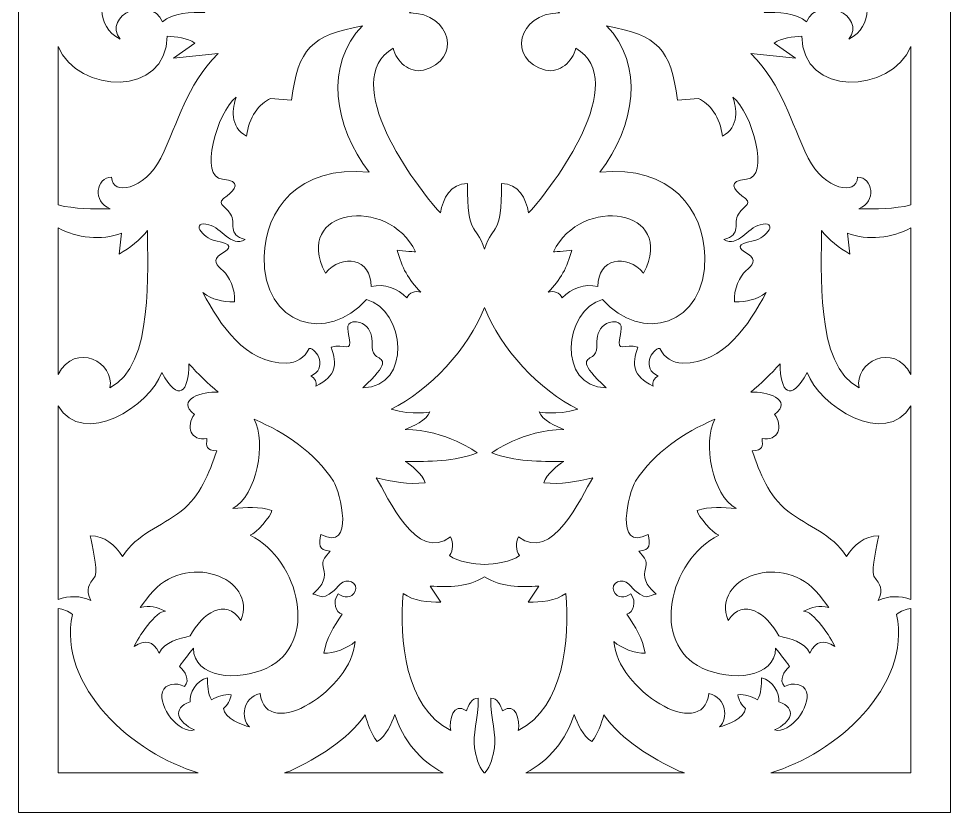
# Model space of a CAD drawing. Header units: millimetres. Extents: x -93.1 to -63.1, y -75.5 to -5.5.
# Drawn here: x -93.09 to -63.09, y -75.47 to -49.91 of the extents above; entities that cross this region are included whole.
import ezdxf

# ---------------------------------------------------------------- set-up
doc = ezdxf.new("R2010")
doc.units = ezdxf.units.MM
doc.header["$MEASUREMENT"] = 0
doc.layers.add('Layer 1', color=7, linetype='Continuous')

msp = doc.modelspace()

# ---------------------------------------------------------------- linework, layer by layer
at = {"layer": 'Layer 1', "color": 250, "lineweight": 9}
for points, knots in [([(-93.086, -5.4658), (-93.086, -5.4658), (-63.0861, -5.4658), (-63.0861, -5.4658), (-63.0861, -5.4658), (-63.0861, -5.4658), (-63.0861, -75.4658), (-63.0861, -75.4658), (-63.0861, -75.4658), (-63.0861, -75.4658), (-93.086, -75.4658), (-93.086, -75.4658), (-93.086, -75.4658), (-93.086, -75.4658), (-93.086, -5.4658), (-93.086, -5.4658)], [0, 0, 0, 0, 0.2, 0.2, 0.2, 0.2, 0.4, 0.4, 0.4, 0.4, 0.6, 0.6, 0.6, 0.6, 1, 1, 1, 1]), ([(-78.086, -45.8368), (-78.4311, -47.2157), (-79.1081, -48.6823), (-80.5019, -49.7183), (-80.5019, -49.7183), (-79.1444, -49.734), (-78.8156, -51.2423), (-80.0495, -51.5612), (-80.0495, -51.5612), (-80.4995, -51.6775), (-80.9281, -51.2818), (-81.0249, -50.856), (-81.0249, -50.856), (-82.8251, -51.9078), (-80.3049, -55.2987), (-79.5068, -56.1631), (-79.5068, -56.1631), (-79.4166, -55.6848), (-79.1895, -55.2168), (-78.6352, -55.2168), (-78.6352, -55.2168), (-78.6352, -56.9854), (-78.388, -56.4354), (-78.086, -57.3277), (-78.086, -57.3277), (-77.7841, -56.4354), (-77.5369, -56.9854), (-77.5369, -55.2168), (-77.5369, -55.2168), (-76.9826, -55.2168), (-76.7555, -55.6848), (-76.6653, -56.1631), (-76.6653, -56.1631), (-75.8672, -55.2987), (-73.347, -51.9078), (-75.1472, -50.856), (-75.1472, -50.856), (-75.244, -51.2818), (-75.6726, -51.6775), (-76.1226, -51.5612), (-76.1226, -51.5612), (-77.3565, -51.2423), (-77.0277, -49.734), (-75.6702, -49.7183), (-75.6702, -49.7183), (-77.064, -48.6823), (-77.741, -47.2157), (-78.086, -45.8368)], [0, 0, 0, 0, 0.0769231, 0.0769231, 0.0769231, 0.0769231, 0.1538462, 0.1538462, 0.1538462, 0.1538462, 0.2307692, 0.2307692, 0.2307692, 0.2307692, 0.3076923, 0.3076923, 0.3076923, 0.3076923, 0.3846154, 0.3846154, 0.3846154, 0.3846154, 0.4615385, 0.4615385, 0.4615385, 0.4615385, 0.5384615, 0.5384615, 0.5384615, 0.5384615, 0.6153846, 0.6153846, 0.6153846, 0.6153846, 0.6923077, 0.6923077, 0.6923077, 0.6923077, 0.7692308, 0.7692308, 0.7692308, 0.7692308, 0.8461538, 0.8461538, 0.8461538, 0.8461538, 1, 1, 1, 1]), ([(-88.4539, -50.0062), (-88.1402, -49.712), (-87.5059, -49.7064), (-87.0948, -49.7063), (-87.0948, -49.7063), (-87.0948, -49.7063), (-87.9133, -49.1922), (-87.9133, -49.1922), (-87.9133, -49.1922), (-87.1488, -48.9458), (-86.3146, -48.969), (-85.5268, -49.0619), (-85.5268, -49.0619), (-86.6037, -47.9626), (-88.912, -47.0123), (-90.0194, -48.5469), (-90.0194, -48.5469), (-90.4969, -49.2088), (-90.6396, -50.1291), (-89.8155, -50.5705), (-89.8155, -50.5705), (-90.4052, -49.8016), (-88.8472, -49.1153), (-88.4539, -50.0062)], [0, 0, 0, 0, 0.1428571, 0.1428571, 0.1428571, 0.1428571, 0.2857143, 0.2857143, 0.2857143, 0.2857143, 0.4285714, 0.4285714, 0.4285714, 0.4285714, 0.5714286, 0.5714286, 0.5714286, 0.5714286, 0.7142857, 0.7142857, 0.7142857, 0.7142857, 1, 1, 1, 1]), ([(-67.7181, -50.0062), (-68.0319, -49.712), (-68.6662, -49.7064), (-69.0773, -49.7063), (-69.0773, -49.7063), (-69.0773, -49.7063), (-68.2587, -49.1922), (-68.2587, -49.1922), (-68.2587, -49.1922), (-69.0233, -48.9458), (-69.8575, -48.969), (-70.6453, -49.0619), (-70.6453, -49.0619), (-69.5684, -47.9626), (-67.2601, -47.0123), (-66.1527, -48.5469), (-66.1527, -48.5469), (-65.6751, -49.2088), (-65.5325, -50.1291), (-66.3566, -50.5705), (-66.3566, -50.5705), (-65.7669, -49.8016), (-67.3249, -49.1153), (-67.7181, -50.0062)], [0, 0, 0, 0, 0.1428571, 0.1428571, 0.1428571, 0.1428571, 0.2857143, 0.2857143, 0.2857143, 0.2857143, 0.4285714, 0.4285714, 0.4285714, 0.4285714, 0.5714286, 0.5714286, 0.5714286, 0.5714286, 0.7142857, 0.7142857, 0.7142857, 0.7142857, 1, 1, 1, 1]), ([(-86.0807, -52.4356), (-86.6998, -52.9214), (-87.3034, -55.0361), (-86.5217, -55.0799), (-86.5217, -55.0799), (-85.8934, -55.1151), (-86.1175, -55.4285), (-86.3756, -55.6083), (-86.3756, -55.6083), (-86.7662, -55.8805), (-86.4689, -55.8831), (-86.2638, -56.201), (-86.2638, -56.201), (-86.0738, -56.4947), (-86.3865, -56.8569), (-85.7916, -57.0236), (-85.7916, -57.0236), (-86.271, -57.269), (-86.5446, -56.6487), (-86.9581, -56.5419), (-86.9581, -56.5419), (-87.5616, -56.386), (-87.1992, -56.9726), (-86.739, -57.064), (-86.739, -57.064), (-86.1821, -57.1747), (-86.2222, -57.286), (-86.5722, -57.4894), (-86.5722, -57.4894), (-86.8811, -57.6688), (-86.6942, -57.855), (-86.4993, -58.0314), (-86.4993, -58.0314), (-86.3185, -58.1951), (-86.0955, -58.6212), (-86.1392, -59.0235), (-86.1392, -59.0235), (-86.5398, -59.0235), (-86.8325, -58.9689), (-87.1531, -58.728), (-87.1531, -58.728), (-86.6002, -59.7655), (-85.7821, -61.0198), (-84.4731, -61.0008), (-84.4731, -61.0008), (-84.1253, -60.9957), (-83.8872, -60.8306), (-83.7288, -60.5248), (-83.7288, -60.5248), (-83.4747, -60.5248), (-83.1256, -61.1919), (-83.6812, -61.4167), (-83.6812, -61.4167), (-83.5343, -61.4831), (-83.4824, -61.6106), (-83.5174, -61.7461), (-83.5174, -61.7461), (-82.8497, -61.3979), (-82.8209, -61.0471), (-83.0262, -60.4891), (-83.0262, -60.4891), (-82.6104, -60.3483), (-82.333, -60.6835), (-82.4427, -60.1798), (-82.4427, -60.1798), (-82.5, -59.9171), (-82.5687, -59.628), (-82.2068, -59.6739), (-82.2068, -59.6739), (-81.9161, -59.7109), (-81.7809, -59.8954), (-81.7262, -60.1281), (-81.7262, -60.1281), (-81.6786, -60.331), (-81.7579, -60.6722), (-81.5603, -60.7854), (-81.5603, -60.7854), (-81.3346, -60.9146), (-81.1379, -60.9813), (-82.0025, -61.7923), (-82.0025, -61.7923), (-80.4087, -61.7727), (-80.6387, -59.2862), (-81.89, -58.9528), (-81.89, -58.9528), (-83.1167, -60.3749), (-85.2265, -59.813), (-85.1802, -57.5609), (-85.1802, -57.5609), (-85.1499, -56.0911), (-84.0923, -54.6047), (-81.8033, -54.8525), (-81.8033, -54.8525), (-82.9479, -53.3738), (-83.2336, -51.3711), (-82.012, -50.1356), (-82.012, -50.1356), (-83.6811, -50.4604), (-84.0749, -50.8523), (-84.299, -52.5317), (-84.299, -52.5317), (-84.299, -52.5317), (-84.9713, -52.4779), (-84.9713, -52.4779), (-84.9713, -52.4779), (-85.3317, -52.6261), (-85.6857, -53.0969), (-85.7451, -53.6867), (-85.7451, -53.6867), (-86.3089, -53.4152), (-86.1946, -52.7474), (-86.0807, -52.4356)], [0, 0, 0, 0, 0.0344828, 0.0344828, 0.0344828, 0.0344828, 0.0689655, 0.0689655, 0.0689655, 0.0689655, 0.1034483, 0.1034483, 0.1034483, 0.1034483, 0.137931, 0.137931, 0.137931, 0.137931, 0.1724138, 0.1724138, 0.1724138, 0.1724138, 0.2068966, 0.2068966, 0.2068966, 0.2068966, 0.2413793, 0.2413793, 0.2413793, 0.2413793, 0.2758621, 0.2758621, 0.2758621, 0.2758621, 0.3103448, 0.3103448, 0.3103448, 0.3103448, 0.3448276, 0.3448276, 0.3448276, 0.3448276, 0.3793103, 0.3793103, 0.3793103, 0.3793103, 0.4137931, 0.4137931, 0.4137931, 0.4137931, 0.4482759, 0.4482759, 0.4482759, 0.4482759, 0.4827586, 0.4827586, 0.4827586, 0.4827586, 0.5172414, 0.5172414, 0.5172414, 0.5172414, 0.5517241, 0.5517241, 0.5517241, 0.5517241, 0.5862069, 0.5862069, 0.5862069, 0.5862069, 0.6206897, 0.6206897, 0.6206897, 0.6206897, 0.6551724, 0.6551724, 0.6551724, 0.6551724, 0.6896552, 0.6896552, 0.6896552, 0.6896552, 0.7241379, 0.7241379, 0.7241379, 0.7241379, 0.7586207, 0.7586207, 0.7586207, 0.7586207, 0.7931034, 0.7931034, 0.7931034, 0.7931034, 0.8275862, 0.8275862, 0.8275862, 0.8275862, 0.862069, 0.862069, 0.862069, 0.862069, 0.8965517, 0.8965517, 0.8965517, 0.8965517, 0.9310345, 0.9310345, 0.9310345, 0.9310345, 1, 1, 1, 1]), ([(-70.0914, -52.4356), (-69.4723, -52.9214), (-68.8687, -55.0361), (-69.6504, -55.0799), (-69.6504, -55.0799), (-70.2787, -55.1151), (-70.0546, -55.4285), (-69.7965, -55.6083), (-69.7965, -55.6083), (-69.4059, -55.8805), (-69.7032, -55.8831), (-69.9083, -56.201), (-69.9083, -56.201), (-70.0983, -56.4947), (-69.7856, -56.8569), (-70.3805, -57.0236), (-70.3805, -57.0236), (-69.9011, -57.269), (-69.6275, -56.6487), (-69.214, -56.5419), (-69.214, -56.5419), (-68.6105, -56.386), (-68.9729, -56.9726), (-69.4331, -57.064), (-69.4331, -57.064), (-69.99, -57.1747), (-69.9499, -57.286), (-69.5999, -57.4894), (-69.5999, -57.4894), (-69.291, -57.6688), (-69.4779, -57.855), (-69.6728, -58.0314), (-69.6728, -58.0314), (-69.8536, -58.1951), (-70.0766, -58.6212), (-70.0329, -59.0235), (-70.0329, -59.0235), (-69.6323, -59.0235), (-69.3396, -58.9689), (-69.0189, -58.728), (-69.0189, -58.728), (-69.5719, -59.7655), (-70.39, -61.0198), (-71.699, -61.0008), (-71.699, -61.0008), (-72.0468, -60.9957), (-72.2849, -60.8306), (-72.4433, -60.5248), (-72.4433, -60.5248), (-72.6974, -60.5248), (-73.0465, -61.1919), (-72.4909, -61.4167), (-72.4909, -61.4167), (-72.6378, -61.4831), (-72.6897, -61.6106), (-72.6547, -61.7461), (-72.6547, -61.7461), (-73.3224, -61.3979), (-73.3512, -61.0471), (-73.1459, -60.4891), (-73.1459, -60.4891), (-73.5617, -60.3483), (-73.8391, -60.6835), (-73.7294, -60.1798), (-73.7294, -60.1798), (-73.6721, -59.9171), (-73.6034, -59.628), (-73.9653, -59.6739), (-73.9653, -59.6739), (-74.256, -59.7109), (-74.3912, -59.8954), (-74.4459, -60.1281), (-74.4459, -60.1281), (-74.4935, -60.331), (-74.4142, -60.6722), (-74.6118, -60.7854), (-74.6118, -60.7854), (-74.8375, -60.9146), (-75.0342, -60.9813), (-74.1696, -61.7923), (-74.1696, -61.7923), (-75.7634, -61.7727), (-75.5334, -59.2862), (-74.2821, -58.9528), (-74.2821, -58.9528), (-73.0554, -60.3749), (-70.9456, -59.813), (-70.9919, -57.5609), (-70.9919, -57.5609), (-71.0222, -56.0911), (-72.0798, -54.6047), (-74.3688, -54.8525), (-74.3688, -54.8525), (-73.2242, -53.3738), (-72.9385, -51.3711), (-74.1601, -50.1356), (-74.1601, -50.1356), (-72.491, -50.4604), (-72.0972, -50.8523), (-71.8731, -52.5317), (-71.8731, -52.5317), (-71.8731, -52.5317), (-71.2008, -52.4779), (-71.2008, -52.4779), (-71.2008, -52.4779), (-70.8404, -52.6261), (-70.4864, -53.0969), (-70.427, -53.6867), (-70.427, -53.6867), (-69.8632, -53.4152), (-69.9775, -52.7474), (-70.0914, -52.4356)], [0, 0, 0, 0, 0.0344828, 0.0344828, 0.0344828, 0.0344828, 0.0689655, 0.0689655, 0.0689655, 0.0689655, 0.1034483, 0.1034483, 0.1034483, 0.1034483, 0.137931, 0.137931, 0.137931, 0.137931, 0.1724138, 0.1724138, 0.1724138, 0.1724138, 0.2068966, 0.2068966, 0.2068966, 0.2068966, 0.2413793, 0.2413793, 0.2413793, 0.2413793, 0.2758621, 0.2758621, 0.2758621, 0.2758621, 0.3103448, 0.3103448, 0.3103448, 0.3103448, 0.3448276, 0.3448276, 0.3448276, 0.3448276, 0.3793103, 0.3793103, 0.3793103, 0.3793103, 0.4137931, 0.4137931, 0.4137931, 0.4137931, 0.4482759, 0.4482759, 0.4482759, 0.4482759, 0.4827586, 0.4827586, 0.4827586, 0.4827586, 0.5172414, 0.5172414, 0.5172414, 0.5172414, 0.5517241, 0.5517241, 0.5517241, 0.5517241, 0.5862069, 0.5862069, 0.5862069, 0.5862069, 0.6206897, 0.6206897, 0.6206897, 0.6206897, 0.6551724, 0.6551724, 0.6551724, 0.6551724, 0.6896552, 0.6896552, 0.6896552, 0.6896552, 0.7241379, 0.7241379, 0.7241379, 0.7241379, 0.7586207, 0.7586207, 0.7586207, 0.7586207, 0.7931034, 0.7931034, 0.7931034, 0.7931034, 0.8275862, 0.8275862, 0.8275862, 0.8275862, 0.862069, 0.862069, 0.862069, 0.862069, 0.8965517, 0.8965517, 0.8965517, 0.8965517, 0.9310345, 0.9310345, 0.9310345, 0.9310345, 1, 1, 1, 1]), ([(-86.6667, -51.033), (-86.6667, -51.033), (-88.1048, -51.1763), (-88.1048, -51.1763), (-88.1048, -51.1763), (-88.1048, -51.1763), (-87.4165, -50.6931), (-87.4165, -50.6931), (-87.4165, -50.6931), (-87.6405, -50.5248), (-88.0316, -50.4931), (-88.3045, -50.4669), (-88.3045, -50.4669), (-88.3032, -52.4229), (-91.1731, -52.352), (-91.8148, -50.7997), (-91.8148, -50.7997), (-91.8148, -50.7997), (-91.8148, -55.9074), (-91.8148, -55.9074), (-91.8148, -55.9074), (-91.2676, -56.0389), (-90.6985, -56.032), (-90.1393, -56.032), (-90.1393, -56.032), (-90.7151, -55.8), (-90.5958, -55.0144), (-90.0919, -55.0144), (-90.0919, -55.0144), (-90.0919, -55.6211), (-89.0189, -55.4265), (-88.5126, -54.4002), (-88.5126, -54.4002), (-87.906, -53.1707), (-87.7253, -52.125), (-86.6667, -51.033)], [0, 0, 0, 0, 0.1, 0.1, 0.1, 0.1, 0.2, 0.2, 0.2, 0.2, 0.3, 0.3, 0.3, 0.3, 0.4, 0.4, 0.4, 0.4, 0.5, 0.5, 0.5, 0.5, 0.6, 0.6, 0.6, 0.6, 0.7, 0.7, 0.7, 0.7, 0.8, 0.8, 0.8, 0.8, 1, 1, 1, 1]), ([(-69.5054, -51.033), (-69.5054, -51.033), (-68.0673, -51.1763), (-68.0673, -51.1763), (-68.0673, -51.1763), (-68.0673, -51.1763), (-68.7555, -50.6931), (-68.7555, -50.6931), (-68.7555, -50.6931), (-68.5316, -50.5248), (-68.1405, -50.4931), (-67.8676, -50.4669), (-67.8676, -50.4669), (-67.8689, -52.4229), (-64.999, -52.352), (-64.3573, -50.7997), (-64.3573, -50.7997), (-64.3573, -50.7997), (-64.3573, -55.9074), (-64.3573, -55.9074), (-64.3573, -55.9074), (-64.9045, -56.0389), (-65.4736, -56.032), (-66.0327, -56.032), (-66.0327, -56.032), (-65.457, -55.8), (-65.5763, -55.0144), (-66.0801, -55.0144), (-66.0801, -55.0144), (-66.0801, -55.6211), (-67.1532, -55.4265), (-67.6595, -54.4002), (-67.6595, -54.4002), (-68.2661, -53.1707), (-68.4468, -52.125), (-69.5054, -51.033)], [0, 0, 0, 0, 0.1, 0.1, 0.1, 0.1, 0.2, 0.2, 0.2, 0.2, 0.3, 0.3, 0.3, 0.3, 0.4, 0.4, 0.4, 0.4, 0.5, 0.5, 0.5, 0.5, 0.6, 0.6, 0.6, 0.6, 0.7, 0.7, 0.7, 0.7, 0.8, 0.8, 0.8, 0.8, 1, 1, 1, 1]), ([(-81.7326, -58.5358), (-81.296, -58.427), (-80.8975, -58.5865), (-80.5841, -58.9018), (-80.5841, -58.9018), (-80.5208, -58.724), (-80.3071, -58.6601), (-80.1399, -58.7142), (-80.1399, -58.7142), (-80.5361, -58.3158), (-80.7537, -57.9101), (-80.8945, -57.3679), (-80.8945, -57.3679), (-80.8933, -57.3575), (-80.37, -57.4235), (-80.3048, -57.4139), (-80.3048, -57.4139), (-81.2028, -55.5715), (-84.2831, -56.0207), (-83.2082, -58.0985), (-83.2082, -58.0985), (-82.6613, -57.4699), (-81.7314, -57.6172), (-81.7326, -58.5358)], [0, 0, 0, 0, 0.1428571, 0.1428571, 0.1428571, 0.1428571, 0.2857143, 0.2857143, 0.2857143, 0.2857143, 0.4285714, 0.4285714, 0.4285714, 0.4285714, 0.5714286, 0.5714286, 0.5714286, 0.5714286, 0.7142857, 0.7142857, 0.7142857, 0.7142857, 1, 1, 1, 1]), ([(-74.4395, -58.5358), (-74.8761, -58.427), (-75.2746, -58.5865), (-75.588, -58.9018), (-75.588, -58.9018), (-75.6513, -58.724), (-75.865, -58.6601), (-76.0322, -58.7142), (-76.0322, -58.7142), (-75.636, -58.3158), (-75.4184, -57.9101), (-75.2776, -57.3679), (-75.2776, -57.3679), (-75.2788, -57.3575), (-75.8021, -57.4235), (-75.8673, -57.4139), (-75.8673, -57.4139), (-74.9693, -55.5715), (-71.889, -56.0207), (-72.9639, -58.0985), (-72.9639, -58.0985), (-73.5108, -57.4699), (-74.4407, -57.6172), (-74.4395, -58.5358)], [0, 0, 0, 0, 0.1428571, 0.1428571, 0.1428571, 0.1428571, 0.2857143, 0.2857143, 0.2857143, 0.2857143, 0.4285714, 0.4285714, 0.4285714, 0.4285714, 0.5714286, 0.5714286, 0.5714286, 0.5714286, 0.7142857, 0.7142857, 0.7142857, 0.7142857, 1, 1, 1, 1]), ([(-88.9315, -56.7249), (-89.1768, -57.0362), (-89.5087, -57.2897), (-89.8492, -57.4867), (-89.8492, -57.4867), (-89.8492, -57.4867), (-89.7716, -56.8126), (-89.7716, -56.8126), (-89.7716, -56.8126), (-90.4331, -57.0653), (-91.1949, -56.9749), (-91.8148, -56.6481), (-91.8148, -56.6481), (-91.8148, -56.6481), (-91.8148, -61.3623), (-91.8148, -61.3623), (-91.8148, -61.3623), (-91.2632, -60.2901), (-89.9618, -60.9933), (-90.1515, -61.7946), (-90.1515, -61.7946), (-88.6993, -61.1135), (-88.9594, -57.8773), (-88.9315, -56.7249)], [0, 0, 0, 0, 0.1428571, 0.1428571, 0.1428571, 0.1428571, 0.2857143, 0.2857143, 0.2857143, 0.2857143, 0.4285714, 0.4285714, 0.4285714, 0.4285714, 0.5714286, 0.5714286, 0.5714286, 0.5714286, 0.7142857, 0.7142857, 0.7142857, 0.7142857, 1, 1, 1, 1]), ([(-67.2405, -56.7249), (-66.9953, -57.0362), (-66.6633, -57.2897), (-66.3229, -57.4867), (-66.3229, -57.4867), (-66.3229, -57.4867), (-66.4005, -56.8126), (-66.4005, -56.8126), (-66.4005, -56.8126), (-65.739, -57.0653), (-64.9772, -56.9749), (-64.3573, -56.6481), (-64.3573, -56.6481), (-64.3573, -56.6481), (-64.3573, -61.3623), (-64.3573, -61.3623), (-64.3573, -61.3623), (-64.9089, -60.2901), (-66.2103, -60.9933), (-66.0206, -61.7946), (-66.0206, -61.7946), (-67.4728, -61.1135), (-67.2127, -57.8773), (-67.2405, -56.7249)], [0, 0, 0, 0, 0.1428571, 0.1428571, 0.1428571, 0.1428571, 0.2857143, 0.2857143, 0.2857143, 0.2857143, 0.4285714, 0.4285714, 0.4285714, 0.4285714, 0.5714286, 0.5714286, 0.5714286, 0.5714286, 0.7142857, 0.7142857, 0.7142857, 0.7142857, 1, 1, 1, 1]), ([(-78.086, -59.2111), (-78.5995, -60.5334), (-79.8639, -61.8836), (-81.0922, -62.4806), (-81.0922, -62.4806), (-80.3805, -62.6941), (-79.8438, -62.5683), (-79.8438, -62.5683), (-79.8438, -62.5683), (-79.9428, -62.8386), (-80.3941, -63.0395), (-80.6402, -63.1374), (-80.6402, -63.1374), (-79.3204, -63.145), (-78.3216, -63.8871), (-78.3205, -63.8871), (-78.3205, -63.8871), (-79.0473, -64.1677), (-79.8704, -64.1706), (-80.6371, -64.1711), (-80.6371, -64.1711), (-80.4658, -64.2599), (-80.0758, -64.5795), (-79.999, -64.8548), (-79.999, -64.8548), (-80.5382, -64.9141), (-81.0511, -64.8121), (-81.573, -64.6914), (-81.573, -64.6914), (-81.1919, -65.2988), (-80.2857, -67.4487), (-79.1756, -66.5897), (-79.1756, -66.5897), (-79.0888, -66.7948), (-79.0883, -67.0089), (-79.2117, -67.1995), (-79.2117, -67.1995), (-78.9557, -67.3944), (-78.4157, -67.4777), (-78.086, -67.48), (-78.086, -67.48), (-77.7564, -67.4777), (-77.2164, -67.3944), (-76.9604, -67.1995), (-76.9604, -67.1995), (-77.0838, -67.0089), (-77.0833, -66.7948), (-76.9965, -66.5897), (-76.9965, -66.5897), (-75.8864, -67.4487), (-74.9802, -65.2988), (-74.5991, -64.6914), (-74.5991, -64.6914), (-75.121, -64.8121), (-75.6339, -64.9141), (-76.1731, -64.8548), (-76.1731, -64.8548), (-76.0963, -64.5795), (-75.7063, -64.2599), (-75.535, -64.1711), (-75.535, -64.1711), (-76.3016, -64.1706), (-77.1248, -64.1677), (-77.8516, -63.8871), (-77.8516, -63.8871), (-77.8505, -63.8871), (-76.8517, -63.145), (-75.5319, -63.1374), (-75.5319, -63.1374), (-75.778, -63.0395), (-76.2293, -62.8386), (-76.3283, -62.5683), (-76.3283, -62.5683), (-76.3283, -62.5683), (-75.7916, -62.6941), (-75.0799, -62.4806), (-75.0799, -62.4806), (-76.3082, -61.8836), (-77.5726, -60.5334), (-78.086, -59.2111)], [0, 0, 0, 0, 0.047619, 0.047619, 0.047619, 0.047619, 0.0952381, 0.0952381, 0.0952381, 0.0952381, 0.1428571, 0.1428571, 0.1428571, 0.1428571, 0.1904762, 0.1904762, 0.1904762, 0.1904762, 0.2380952, 0.2380952, 0.2380952, 0.2380952, 0.2857143, 0.2857143, 0.2857143, 0.2857143, 0.3333333, 0.3333333, 0.3333333, 0.3333333, 0.3809524, 0.3809524, 0.3809524, 0.3809524, 0.4285714, 0.4285714, 0.4285714, 0.4285714, 0.4761905, 0.4761905, 0.4761905, 0.4761905, 0.5238095, 0.5238095, 0.5238095, 0.5238095, 0.5714286, 0.5714286, 0.5714286, 0.5714286, 0.6190476, 0.6190476, 0.6190476, 0.6190476, 0.6666667, 0.6666667, 0.6666667, 0.6666667, 0.7142857, 0.7142857, 0.7142857, 0.7142857, 0.7619048, 0.7619048, 0.7619048, 0.7619048, 0.8095238, 0.8095238, 0.8095238, 0.8095238, 0.8571429, 0.8571429, 0.8571429, 0.8571429, 0.9047619, 0.9047619, 0.9047619, 0.9047619, 1, 1, 1, 1]), ([(-88.4779, -61.2989), (-88.8428, -62.3741), (-91.0155, -63.7547), (-91.8148, -62.3703), (-91.8148, -62.3703), (-91.8148, -62.3703), (-91.8148, -68.6061), (-91.8148, -68.6061), (-91.8148, -68.6061), (-91.4568, -68.4945), (-91.107, -68.4749), (-90.7622, -68.6478), (-90.7622, -68.6478), (-90.9331, -68.2498), (-90.8343, -68.1551), (-90.626, -67.8597), (-90.626, -67.8597), (-90.5391, -67.5848), (-90.7246, -66.8542), (-90.7813, -66.5589), (-90.7813, -66.5589), (-90.3163, -66.5589), (-89.9844, -66.8504), (-89.7427, -67.2214), (-89.7427, -67.2214), (-89.2675, -66.4917), (-88.5149, -66.2758), (-87.8506, -65.7626), (-87.8506, -65.7626), (-87.2334, -65.2856), (-86.9535, -64.5405), (-86.7068, -63.8258), (-86.7068, -63.8258), (-87.0555, -63.8191), (-87.0471, -63.6738), (-87.0213, -63.4285), (-87.0213, -63.4285), (-87.5381, -63.5252), (-87.7174, -63.0311), (-87.4231, -62.6494), (-87.4231, -62.6494), (-88.048, -62.1743), (-87.1534, -61.8946), (-86.6604, -61.9398), (-86.6604, -61.9398), (-86.9952, -61.6491), (-87.3013, -61.35), (-87.6033, -61.0247), (-87.6033, -61.0247), (-87.6155, -61.922), (-87.9242, -62.3046), (-88.4779, -61.2989)], [0, 0, 0, 0, 0.0714286, 0.0714286, 0.0714286, 0.0714286, 0.1428571, 0.1428571, 0.1428571, 0.1428571, 0.2142857, 0.2142857, 0.2142857, 0.2142857, 0.2857143, 0.2857143, 0.2857143, 0.2857143, 0.3571429, 0.3571429, 0.3571429, 0.3571429, 0.4285714, 0.4285714, 0.4285714, 0.4285714, 0.5, 0.5, 0.5, 0.5, 0.5714286, 0.5714286, 0.5714286, 0.5714286, 0.6428571, 0.6428571, 0.6428571, 0.6428571, 0.7142857, 0.7142857, 0.7142857, 0.7142857, 0.7857143, 0.7857143, 0.7857143, 0.7857143, 0.8571429, 0.8571429, 0.8571429, 0.8571429, 1, 1, 1, 1]), ([(-67.6942, -61.2989), (-67.3293, -62.3741), (-65.1566, -63.7547), (-64.3573, -62.3703), (-64.3573, -62.3703), (-64.3573, -62.3703), (-64.3573, -68.6061), (-64.3573, -68.6061), (-64.3573, -68.6061), (-64.7153, -68.4945), (-65.0651, -68.4749), (-65.4099, -68.6478), (-65.4099, -68.6478), (-65.239, -68.2498), (-65.3378, -68.1551), (-65.5461, -67.8597), (-65.5461, -67.8597), (-65.633, -67.5848), (-65.4475, -66.8542), (-65.3908, -66.5589), (-65.3908, -66.5589), (-65.8558, -66.5589), (-66.1877, -66.8504), (-66.4294, -67.2214), (-66.4294, -67.2214), (-66.9046, -66.4917), (-67.6572, -66.2758), (-68.3215, -65.7626), (-68.3215, -65.7626), (-68.9387, -65.2856), (-69.2186, -64.5405), (-69.4653, -63.8258), (-69.4653, -63.8258), (-69.1166, -63.8191), (-69.125, -63.6738), (-69.1508, -63.4285), (-69.1508, -63.4285), (-68.634, -63.5252), (-68.4547, -63.0311), (-68.7489, -62.6494), (-68.7489, -62.6494), (-68.1241, -62.1743), (-69.0187, -61.8946), (-69.5117, -61.9398), (-69.5117, -61.9398), (-69.1769, -61.6491), (-68.8707, -61.35), (-68.5688, -61.0247), (-68.5688, -61.0247), (-68.5566, -61.922), (-68.2479, -62.3046), (-67.6942, -61.2989)], [0, 0, 0, 0, 0.0714286, 0.0714286, 0.0714286, 0.0714286, 0.1428571, 0.1428571, 0.1428571, 0.1428571, 0.2142857, 0.2142857, 0.2142857, 0.2142857, 0.2857143, 0.2857143, 0.2857143, 0.2857143, 0.3571429, 0.3571429, 0.3571429, 0.3571429, 0.4285714, 0.4285714, 0.4285714, 0.4285714, 0.5, 0.5, 0.5, 0.5, 0.5714286, 0.5714286, 0.5714286, 0.5714286, 0.6428571, 0.6428571, 0.6428571, 0.6428571, 0.7142857, 0.7142857, 0.7142857, 0.7142857, 0.7857143, 0.7857143, 0.7857143, 0.7857143, 0.8571429, 0.8571429, 0.8571429, 0.8571429, 1, 1, 1, 1]), ([(-87.0026, -71.1326), (-87.0026, -71.3695), (-87.0071, -71.633), (-86.8749, -71.8416), (-86.8749, -71.8416), (-86.6799, -71.7412), (-86.4722, -71.64), (-86.2472, -71.6835), (-86.2472, -71.6835), (-86.2621, -71.84), (-86.3646, -72.0245), (-86.4865, -72.1188), (-86.4865, -72.1188), (-86.4865, -72.437), (-85.8708, -72.6572), (-85.6535, -72.7134), (-85.6535, -72.7134), (-85.9391, -72.4273), (-85.8849, -71.783), (-85.3139, -71.6379), (-85.3139, -71.6379), (-85.0994, -73.2467), (-82.3301, -71.4845), (-82.2544, -69.965), (-82.2544, -69.965), (-82.487, -70.1887), (-82.946, -70.3419), (-83.2619, -70.3419), (-83.2619, -70.3419), (-83.1686, -69.8381), (-82.9442, -69.5044), (-82.6718, -69.0863), (-82.6718, -69.0863), (-82.8751, -69.0438), (-82.9995, -68.6678), (-82.7935, -68.4317), (-82.7935, -68.4317), (-82.6244, -68.5624), (-82.3642, -68.591), (-82.2451, -68.3387), (-82.2451, -68.3387), (-82.1342, -68.1037), (-82.5123, -67.8689), (-82.7354, -68.1208), (-82.7354, -68.1208), (-83.3043, -68.7627), (-83.3971, -68.4377), (-83.6174, -68.4377), (-83.6174, -68.4377), (-83.3945, -68.2656), (-83.193, -67.9876), (-83.249, -67.6998), (-83.249, -67.6998), (-83.2954, -67.4611), (-83.3882, -67.4355), (-83.0585, -67.0511), (-83.0585, -67.0511), (-83.441, -67.0449), (-83.4229, -66.81), (-83.3594, -66.5148), (-83.3594, -66.5148), (-82.2331, -67.0954), (-82.7356, -65.1395), (-82.9518, -64.8053), (-82.9518, -64.8053), (-83.5624, -63.8615), (-84.4766, -63.2499), (-85.5015, -62.8078), (-85.5015, -62.8078), (-85.101, -63.5549), (-85.4168, -65.2575), (-86.1879, -65.6813), (-86.1879, -65.6813), (-85.7714, -65.6386), (-85.3256, -65.6105), (-84.9296, -65.7446), (-84.9296, -65.7446), (-84.9431, -65.9115), (-85.4539, -66.5065), (-85.6279, -66.5369), (-85.6279, -66.5369), (-84.0176, -67.369), (-83.415, -70.0284), (-85.096, -70.818), (-85.096, -70.818), (-86.0282, -71.2559), (-87.4462, -71.1537), (-87.4591, -70.1733), (-87.4591, -70.1733), (-87.6028, -70.3732), (-87.7683, -70.558), (-87.9021, -70.7646), (-87.9021, -70.7646), (-87.7387, -70.9345), (-87.5497, -71.1863), (-87.7461, -71.4146), (-87.7461, -71.4146), (-88.0111, -71.2635), (-88.3759, -71.3255), (-88.4536, -71.5823), (-88.4536, -71.5823), (-88.5988, -72.0626), (-87.9394, -72.9458), (-87.4233, -72.8112), (-87.4233, -72.8112), (-87.9817, -72.5572), (-88.1696, -72.1202), (-87.5599, -71.9038), (-87.5599, -71.9038), (-87.5957, -71.6385), (-87.3833, -71.2188), (-87.0026, -71.1326)], [0, 0, 0, 0, 0.0344828, 0.0344828, 0.0344828, 0.0344828, 0.0689655, 0.0689655, 0.0689655, 0.0689655, 0.1034483, 0.1034483, 0.1034483, 0.1034483, 0.137931, 0.137931, 0.137931, 0.137931, 0.1724138, 0.1724138, 0.1724138, 0.1724138, 0.2068966, 0.2068966, 0.2068966, 0.2068966, 0.2413793, 0.2413793, 0.2413793, 0.2413793, 0.2758621, 0.2758621, 0.2758621, 0.2758621, 0.3103448, 0.3103448, 0.3103448, 0.3103448, 0.3448276, 0.3448276, 0.3448276, 0.3448276, 0.3793103, 0.3793103, 0.3793103, 0.3793103, 0.4137931, 0.4137931, 0.4137931, 0.4137931, 0.4482759, 0.4482759, 0.4482759, 0.4482759, 0.4827586, 0.4827586, 0.4827586, 0.4827586, 0.5172414, 0.5172414, 0.5172414, 0.5172414, 0.5517241, 0.5517241, 0.5517241, 0.5517241, 0.5862069, 0.5862069, 0.5862069, 0.5862069, 0.6206897, 0.6206897, 0.6206897, 0.6206897, 0.6551724, 0.6551724, 0.6551724, 0.6551724, 0.6896552, 0.6896552, 0.6896552, 0.6896552, 0.7241379, 0.7241379, 0.7241379, 0.7241379, 0.7586207, 0.7586207, 0.7586207, 0.7586207, 0.7931034, 0.7931034, 0.7931034, 0.7931034, 0.8275862, 0.8275862, 0.8275862, 0.8275862, 0.862069, 0.862069, 0.862069, 0.862069, 0.8965517, 0.8965517, 0.8965517, 0.8965517, 0.9310345, 0.9310345, 0.9310345, 0.9310345, 1, 1, 1, 1]), ([(-69.1695, -71.1326), (-69.1695, -71.3695), (-69.165, -71.633), (-69.2972, -71.8416), (-69.2972, -71.8416), (-69.4922, -71.7412), (-69.6999, -71.64), (-69.9249, -71.6835), (-69.9249, -71.6835), (-69.91, -71.84), (-69.8075, -72.0245), (-69.6856, -72.1188), (-69.6856, -72.1188), (-69.6856, -72.437), (-70.3013, -72.6572), (-70.5186, -72.7134), (-70.5186, -72.7134), (-70.233, -72.4273), (-70.2872, -71.783), (-70.8582, -71.6379), (-70.8582, -71.6379), (-71.0727, -73.2467), (-73.842, -71.4845), (-73.9177, -69.965), (-73.9177, -69.965), (-73.6851, -70.1887), (-73.2261, -70.3419), (-72.9102, -70.3419), (-72.9102, -70.3419), (-73.0035, -69.8381), (-73.2279, -69.5044), (-73.5003, -69.0863), (-73.5003, -69.0863), (-73.297, -69.0438), (-73.1726, -68.6678), (-73.3786, -68.4317), (-73.3786, -68.4317), (-73.5477, -68.5624), (-73.8079, -68.591), (-73.927, -68.3387), (-73.927, -68.3387), (-74.0379, -68.1037), (-73.6598, -67.8689), (-73.4367, -68.1208), (-73.4367, -68.1208), (-72.8678, -68.7627), (-72.775, -68.4377), (-72.5547, -68.4377), (-72.5547, -68.4377), (-72.7776, -68.2656), (-72.9791, -67.9876), (-72.9231, -67.6998), (-72.9231, -67.6998), (-72.8767, -67.4611), (-72.7839, -67.4355), (-73.1136, -67.0511), (-73.1136, -67.0511), (-72.7311, -67.0449), (-72.7492, -66.81), (-72.8127, -66.5148), (-72.8127, -66.5148), (-73.939, -67.0954), (-73.4365, -65.1395), (-73.2203, -64.8053), (-73.2203, -64.8053), (-72.6097, -63.8615), (-71.6955, -63.2499), (-70.6706, -62.8078), (-70.6706, -62.8078), (-71.0711, -63.5549), (-70.7553, -65.2575), (-69.9842, -65.6813), (-69.9842, -65.6813), (-70.4007, -65.6386), (-70.8465, -65.6105), (-71.2425, -65.7446), (-71.2425, -65.7446), (-71.229, -65.9115), (-70.7182, -66.5065), (-70.5442, -66.5369), (-70.5442, -66.5369), (-72.1545, -67.369), (-72.7571, -70.0284), (-71.0761, -70.818), (-71.0761, -70.818), (-70.1439, -71.2559), (-68.7259, -71.1537), (-68.7129, -70.1733), (-68.7129, -70.1733), (-68.5693, -70.3732), (-68.4038, -70.558), (-68.27, -70.7646), (-68.27, -70.7646), (-68.4333, -70.9345), (-68.6224, -71.1863), (-68.426, -71.4146), (-68.426, -71.4146), (-68.1609, -71.2635), (-67.7961, -71.3255), (-67.7185, -71.5823), (-67.7185, -71.5823), (-67.5733, -72.0626), (-68.2327, -72.9458), (-68.7488, -72.8112), (-68.7488, -72.8112), (-68.1903, -72.5572), (-68.0025, -72.1202), (-68.6122, -71.9038), (-68.6122, -71.9038), (-68.5764, -71.6385), (-68.7888, -71.2188), (-69.1695, -71.1326)], [0, 0, 0, 0, 0.0344828, 0.0344828, 0.0344828, 0.0344828, 0.0689655, 0.0689655, 0.0689655, 0.0689655, 0.1034483, 0.1034483, 0.1034483, 0.1034483, 0.137931, 0.137931, 0.137931, 0.137931, 0.1724138, 0.1724138, 0.1724138, 0.1724138, 0.2068966, 0.2068966, 0.2068966, 0.2068966, 0.2413793, 0.2413793, 0.2413793, 0.2413793, 0.2758621, 0.2758621, 0.2758621, 0.2758621, 0.3103448, 0.3103448, 0.3103448, 0.3103448, 0.3448276, 0.3448276, 0.3448276, 0.3448276, 0.3793103, 0.3793103, 0.3793103, 0.3793103, 0.4137931, 0.4137931, 0.4137931, 0.4137931, 0.4482759, 0.4482759, 0.4482759, 0.4482759, 0.4827586, 0.4827586, 0.4827586, 0.4827586, 0.5172414, 0.5172414, 0.5172414, 0.5172414, 0.5517241, 0.5517241, 0.5517241, 0.5517241, 0.5862069, 0.5862069, 0.5862069, 0.5862069, 0.6206897, 0.6206897, 0.6206897, 0.6206897, 0.6551724, 0.6551724, 0.6551724, 0.6551724, 0.6896552, 0.6896552, 0.6896552, 0.6896552, 0.7241379, 0.7241379, 0.7241379, 0.7241379, 0.7586207, 0.7586207, 0.7586207, 0.7586207, 0.7931034, 0.7931034, 0.7931034, 0.7931034, 0.8275862, 0.8275862, 0.8275862, 0.8275862, 0.862069, 0.862069, 0.862069, 0.862069, 0.8965517, 0.8965517, 0.8965517, 0.8965517, 0.9310345, 0.9310345, 0.9310345, 0.9310345, 1, 1, 1, 1]), ([(-88.5567, -70.3369), (-88.3895, -69.9663), (-87.9214, -69.8766), (-87.5653, -69.785), (-87.5653, -69.785), (-87.1607, -69.0526), (-86.4293, -68.5356), (-85.93, -69.2843), (-85.93, -69.2843), (-85.3626, -67.895), (-87.7503, -67.0308), (-88.8599, -68.4656), (-88.8599, -68.4656), (-88.8599, -68.4656), (-89.1679, -68.8653), (-89.1679, -68.8653), (-89.1679, -68.8653), (-88.8433, -68.8044), (-88.6525, -68.8377), (-88.3553, -68.9903), (-88.3553, -68.9903), (-88.6597, -68.9413), (-89.2601, -69.872), (-89.3693, -70.1214), (-89.3693, -70.1214), (-89.0098, -69.8912), (-88.7651, -69.9336), (-88.5567, -70.3369)], [0, 0, 0, 0, 0.125, 0.125, 0.125, 0.125, 0.25, 0.25, 0.25, 0.25, 0.375, 0.375, 0.375, 0.375, 0.5, 0.5, 0.5, 0.5, 0.625, 0.625, 0.625, 0.625, 0.75, 0.75, 0.75, 0.75, 1, 1, 1, 1]), ([(-67.6154, -70.3369), (-67.7826, -69.9663), (-68.2507, -69.8766), (-68.6067, -69.785), (-68.6067, -69.785), (-69.0114, -69.0526), (-69.7428, -68.5356), (-70.2421, -69.2843), (-70.2421, -69.2843), (-70.8095, -67.895), (-68.4218, -67.0308), (-67.3122, -68.4656), (-67.3122, -68.4656), (-67.3122, -68.4656), (-67.0042, -68.8653), (-67.0042, -68.8653), (-67.0042, -68.8653), (-67.3287, -68.8044), (-67.5196, -68.8377), (-67.8168, -68.9903), (-67.8168, -68.9903), (-67.5124, -68.9413), (-66.912, -69.872), (-66.8028, -70.1214), (-66.8028, -70.1214), (-67.1623, -69.8912), (-67.407, -69.9336), (-67.6154, -70.3369)], [0, 0, 0, 0, 0.125, 0.125, 0.125, 0.125, 0.25, 0.25, 0.25, 0.25, 0.375, 0.375, 0.375, 0.375, 0.5, 0.5, 0.5, 0.5, 0.625, 0.625, 0.625, 0.625, 0.75, 0.75, 0.75, 0.75, 1, 1, 1, 1]), ([(-78.086, -67.8787), (-78.6025, -68.2055), (-79.2414, -68.2216), (-79.8325, -68.1766), (-79.8325, -68.1766), (-79.8325, -68.1766), (-79.4942, -68.6996), (-79.4942, -68.6996), (-79.4942, -68.6996), (-79.8977, -68.6996), (-80.3759, -68.6646), (-80.7086, -68.4129), (-80.7086, -68.4129), (-80.8216, -69.9142), (-80.6613, -72.0563), (-79.172, -72.8327), (-79.172, -72.8327), (-79.2409, -72.4992), (-79.0897, -71.8891), (-78.6662, -72.1974), (-78.6662, -72.1974), (-78.6154, -72.0408), (-78.4976, -71.7652), (-78.2869, -71.7931), (-78.2869, -71.7931), (-78.2867, -72.4547), (-78.4762, -72.9911), (-78.4044, -73.3827), (-78.4044, -73.3827), (-78.3495, -73.6807), (-78.3039, -73.9575), (-78.1004, -74.1884), (-78.1004, -74.1884), (-78.1004, -74.1884), (-78.0717, -74.1884), (-78.0717, -74.1884), (-78.0717, -74.1884), (-77.8682, -73.9575), (-77.8226, -73.6807), (-77.7677, -73.3827), (-77.7677, -73.3827), (-77.6959, -72.9911), (-77.8854, -72.4547), (-77.8852, -71.7931), (-77.8852, -71.7931), (-77.6744, -71.7652), (-77.5567, -72.0408), (-77.5058, -72.1974), (-77.5058, -72.1974), (-77.0824, -71.8891), (-76.9312, -72.4992), (-77, -72.8327), (-77, -72.8327), (-75.5108, -72.0563), (-75.3505, -69.9142), (-75.4635, -68.4129), (-75.4635, -68.4129), (-75.7962, -68.6646), (-76.2744, -68.6996), (-76.6778, -68.6996), (-76.6778, -68.6996), (-76.6778, -68.6996), (-76.3396, -68.1766), (-76.3396, -68.1766), (-76.3396, -68.1766), (-76.9307, -68.2216), (-77.5696, -68.2055), (-78.086, -67.8787)], [0, 0, 0, 0, 0.0555556, 0.0555556, 0.0555556, 0.0555556, 0.1111111, 0.1111111, 0.1111111, 0.1111111, 0.1666667, 0.1666667, 0.1666667, 0.1666667, 0.2222222, 0.2222222, 0.2222222, 0.2222222, 0.2777778, 0.2777778, 0.2777778, 0.2777778, 0.3333333, 0.3333333, 0.3333333, 0.3333333, 0.3888889, 0.3888889, 0.3888889, 0.3888889, 0.4444444, 0.4444444, 0.4444444, 0.4444444, 0.5, 0.5, 0.5, 0.5, 0.5555556, 0.5555556, 0.5555556, 0.5555556, 0.6111111, 0.6111111, 0.6111111, 0.6111111, 0.6666667, 0.6666667, 0.6666667, 0.6666667, 0.7222222, 0.7222222, 0.7222222, 0.7222222, 0.7777778, 0.7777778, 0.7777778, 0.7777778, 0.8333333, 0.8333333, 0.8333333, 0.8333333, 0.8888889, 0.8888889, 0.8888889, 0.8888889, 1, 1, 1, 1]), ([(-87.301, -74.1884), (-89.3585, -73.6014), (-91.8522, -71.4252), (-91.3511, -69.0893), (-91.3511, -69.0893), (-91.4908, -68.9819), (-91.645, -68.9286), (-91.8148, -68.8959), (-91.8148, -68.8959), (-91.8148, -68.8959), (-91.8148, -74.1884), (-91.8148, -74.1884), (-91.8148, -74.1884), (-91.8148, -74.1884), (-87.301, -74.1884), (-87.301, -74.1884)], [0, 0, 0, 0, 0.2, 0.2, 0.2, 0.2, 0.4, 0.4, 0.4, 0.4, 0.6, 0.6, 0.6, 0.6, 1, 1, 1, 1]), ([(-68.8711, -74.1884), (-66.8136, -73.6014), (-64.3199, -71.4252), (-64.821, -69.0893), (-64.821, -69.0893), (-64.6813, -68.9819), (-64.5271, -68.9286), (-64.3573, -68.8959), (-64.3573, -68.8959), (-64.3573, -68.8959), (-64.3573, -74.1884), (-64.3573, -74.1884), (-64.3573, -74.1884), (-64.3573, -74.1884), (-68.8711, -74.1884), (-68.8711, -74.1884)], [0, 0, 0, 0, 0.2, 0.2, 0.2, 0.2, 0.4, 0.4, 0.4, 0.4, 0.6, 0.6, 0.6, 0.6, 1, 1, 1, 1]), ([(-80.9683, -72.3104), (-81.1048, -72.6287), (-81.2325, -72.9936), (-81.5414, -73.1863), (-81.5414, -73.1863), (-81.7436, -72.9312), (-81.8363, -72.6373), (-81.9249, -72.3298), (-81.9249, -72.3298), (-82.5406, -73.1585), (-83.4288, -73.7055), (-84.3497, -74.1342), (-84.3497, -74.1342), (-84.3497, -74.1342), (-84.3388, -74.1342), (-84.3388, -74.1342), (-84.3388, -74.1342), (-84.3994, -74.153), (-84.4602, -74.1711), (-84.5212, -74.1884), (-84.5212, -74.1884), (-84.5212, -74.1884), (-79.4141, -74.1884), (-79.4141, -74.1884), (-79.4141, -74.1884), (-80.1593, -73.8082), (-80.73, -73.1219), (-80.9683, -72.3104)], [0, 0, 0, 0, 0.125, 0.125, 0.125, 0.125, 0.25, 0.25, 0.25, 0.25, 0.375, 0.375, 0.375, 0.375, 0.5, 0.5, 0.5, 0.5, 0.625, 0.625, 0.625, 0.625, 0.75, 0.75, 0.75, 0.75, 1, 1, 1, 1]), ([(-75.2038, -72.3104), (-75.0673, -72.6287), (-74.9396, -72.9936), (-74.6307, -73.1863), (-74.6307, -73.1863), (-74.4285, -72.9312), (-74.3358, -72.6373), (-74.2472, -72.3298), (-74.2472, -72.3298), (-73.6315, -73.1585), (-72.7433, -73.7055), (-71.8224, -74.1342), (-71.8224, -74.1342), (-71.8224, -74.1342), (-71.8333, -74.1342), (-71.8333, -74.1342), (-71.8333, -74.1342), (-71.7727, -74.153), (-71.7119, -74.1711), (-71.6509, -74.1884), (-71.6509, -74.1884), (-71.6509, -74.1884), (-76.758, -74.1884), (-76.758, -74.1884), (-76.758, -74.1884), (-76.0128, -73.8082), (-75.4421, -73.1219), (-75.2038, -72.3104)], [0, 0, 0, 0, 0.125, 0.125, 0.125, 0.125, 0.25, 0.25, 0.25, 0.25, 0.375, 0.375, 0.375, 0.375, 0.5, 0.5, 0.5, 0.5, 0.625, 0.625, 0.625, 0.625, 0.75, 0.75, 0.75, 0.75, 1, 1, 1, 1])]:
    msp.add_open_spline(points, degree=3, knots=knots, dxfattribs=at)

doc.saveas('drawing.dxf')
